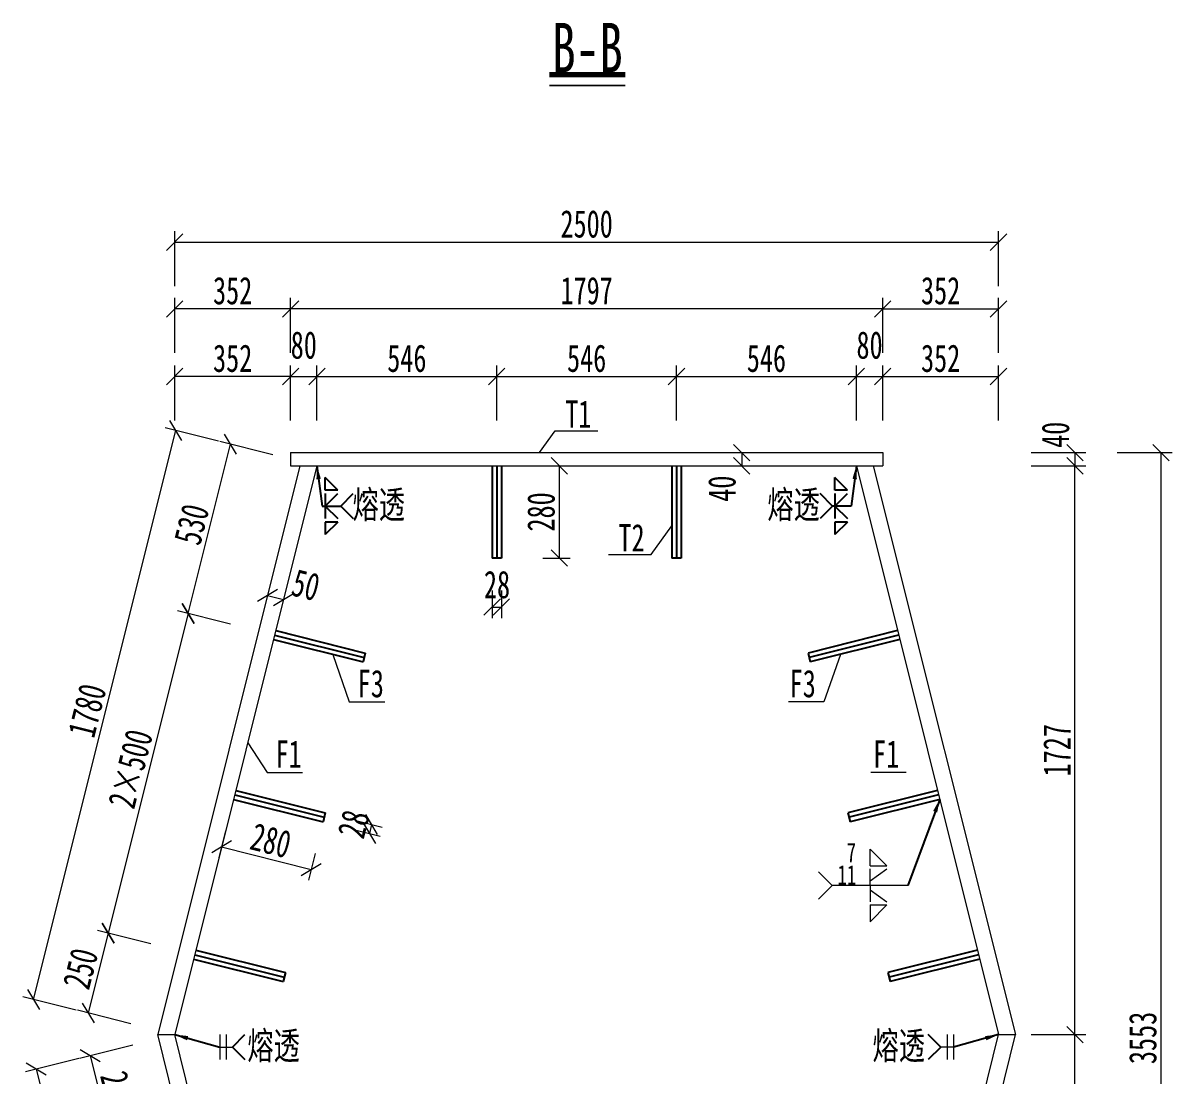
# Model space of a CAD drawing. Header units: millimetres. Extents: x -450182 to -147179, y 306993 to 695793.
# Drawn here: x -184824 to -181337, y 361360 to 364553 of the extents above; entities that cross this region are included whole.
import ezdxf

# ---------------------------------------------------------------- set-up
doc = ezdxf.new("R2010")
doc.units = ezdxf.units.MM
doc.header["$PDMODE"] = 34
doc.linetypes.add('CENTER2', pattern=[28.575, 19.05, -3.175, 3.175, -3.175])
doc.layers.get('Defpoints').update_dxf_attribs({"color": 8})
for name, color, linetype, lineweight in [('加粗线', 6, 'Continuous', 25), ('标注', 4, 'Continuous', 13), ('横隔板', 6, 'CENTER2', 18), ('细实线', 4, 'Continuous', 15), ('细线', 4, 'Continuous', 15), ('钢板粗线', 1, 'Continuous', 25)]:
    doc.layers.add(name, color=color, linetype=linetype, lineweight=lineweight)
doc.layers.add('焊缝', color=7, linetype='Continuous')
doc.styles.add('111', font='仿宋_GB2312.ttf', dxfattribs={"width": 0.7})
doc.styles.get("Standard").update_dxf_attribs({"font": '仿宋_GB2312.ttf'})
doc.dimstyles.new('200', dxfattribs={"dimscale": 0, "dimtxt": 2.5, "dimasz": 1.5, "dimexe": 1, "dimexo": 1, "dimgap": 0.4, "dimtad": 1, "dimdec": 0, "dimdsep": 46, "dimtxsty": '111', "dimblk": 'OBLIQUE', "dimcen": 0, "dimclrd": 256, "dimclre": 256, "dimclrt": 256, "dimadec": 1, "dimazin": 2, "dimtfac": 1, "dimtdec": 0, "dimtmove": 2, "dimatfit": 3, "dimfxl": 4, "dimfxlon": 1, "dimtolj": 1, "dimlwd": -1, "dimlwe": -1, "dimarcsym": 0})
doc.dimstyles.new('MSteel_1.0_1.0', dxfattribs={"dimtxt": 3, "dimasz": 1.2, "dimexe": 1, "dimexo": 1, "dimgap": 1, "dimtad": 3, "dimtoh": 1, "dimdec": 0, "dimzin": 0, "dimdsep": 46, "dimtxsty": 'Standard', "dimblk": 'ARCHTICK', "dimcen": 0.09, "dimclrd": 3, "dimclre": 3, "dimadec": 0, "dimazin": 0, "dimtfac": 1, "dimtdec": 4, "dimtofl": 0, "dimtmove": 0, "dimatfit": 3, "dimfxl": 1, "dimtolj": 1, "dimtzin": 0, "dimarcsym": 0})

# ---------------------------------------------------------------- blocks, each defined once
blk = doc.blocks.new('_Oblique')
at = {"color": 0, "linetype": 'ByBlock', "lineweight": -2}
blk.add_line((-0.5, -0.5), (0.5, 0.5), dxfattribs=at)
blk = doc.blocks.new('*D83')
at = {"layer": 'Defpoints', "color": 0, "transparency": 16777216}
for p in [(-182643.7, 363249.1), (-182643.7, 363209.1), (-182642.9, 363209.1)]:
    blk.add_point(p, dxfattribs=at)
at = {"layer": '细实线', "transparency": 16777216}
for p, q in [((-182642.9, 363249.1), (-182609.6, 363249.1)), ((-182642.9, 363249.1), (-182642.9, 363209.1)), ((-182642.9, 363209.1), (-182609.6, 363209.1))]:
    blk.add_line(p, q, dxfattribs=at)
at = {"layer": '细实线', "transparency": 16777216, "xscale": 50, "yscale": 50, "zscale": 50}
for p, rotation in [((-182642.9, 363249.1), 90), ((-182642.9, 363209.1), 270)]:
    blk.add_blockref('_Oblique', p, dxfattribs=dict(at, rotation=rotation))
at = {"layer": '细实线', "transparency": 16777216, "insert": (-182702.5, 363139.6), "char_height": 83.33, "attachment_point": 5, "rotation": 90, "style": '111'}
blk.add_mtext('\\A1;40', dxfattribs=at)
blk = doc.blocks.new('*D85')
at = {"layer": 'Defpoints', "color": 0, "transparency": 16777216}
for p in [(-184363.4, 363480), (-184011.8, 363209.1), (-184363.4, 361482.6)]:
    blk.add_point(p, dxfattribs=at)
at = {"layer": '细实线', "transparency": 16777216}
for p, q in [((-184363.4, 363346.6), (-184363.4, 363513.3)), ((-184011.8, 363346.6), (-184011.8, 363513.3)), ((-184011.8, 363480), (-184363.4, 363480))]:
    blk.add_line(p, q, dxfattribs=at)
at = {"layer": '细实线', "transparency": 16777216, "xscale": 50.00000000000004, "yscale": 50.00000000000004, "zscale": 50.00000000000004, "rotation": 180}
blk.add_blockref('_Oblique', (-184363.4, 363480), dxfattribs=at)
at = {"layer": '细实线', "transparency": 16777216, "xscale": 50.00000000000004, "yscale": 50.00000000000004, "zscale": 50.00000000000004}
blk.add_blockref('_Oblique', (-184011.8, 363480), dxfattribs=at)
at = {"layer": '细实线', "transparency": 16777216, "insert": (-184187.6, 363535), "char_height": 83.33, "attachment_point": 5, "style": '111'}
blk.add_mtext('\\A1;352', dxfattribs=at)
blk = doc.blocks.new('*D86')
at = {"layer": 'Defpoints', "color": 0, "transparency": 16777216}
for p in [(-183931.8, 363480), (-184011.8, 363209.1), (-183931.8, 363209.1)]:
    blk.add_point(p, dxfattribs=at)
at = {"layer": '细实线', "transparency": 16777216}
for p, q in [((-184011.8, 363346.6), (-184011.8, 363513.3)), ((-183931.8, 363346.6), (-183931.8, 363513.3)), ((-184011.8, 363480), (-183931.8, 363480))]:
    blk.add_line(p, q, dxfattribs=at)
at = {"layer": '细实线', "transparency": 16777216, "xscale": 50.00000000000004, "yscale": 50.00000000000004, "zscale": 50.00000000000004, "rotation": 180}
blk.add_blockref('_Oblique', (-184011.8, 363480), dxfattribs=at)
at = {"layer": '细实线', "transparency": 16777216, "xscale": 50.00000000000004, "yscale": 50.00000000000004, "zscale": 50.00000000000004}
blk.add_blockref('_Oblique', (-183931.8, 363480), dxfattribs=at)
at = {"layer": '细实线', "transparency": 16777216, "insert": (-183971.8, 363575), "char_height": 83.33, "attachment_point": 5, "style": '111'}
blk.add_mtext('\\A1;80', dxfattribs=at)
blk = doc.blocks.new('*D87')
at = {"layer": 'Defpoints', "color": 0, "transparency": 16777216}
for p in [(-183386.2, 363480), (-183931.8, 363209.1), (-183386.2, 363209.1)]:
    blk.add_point(p, dxfattribs=at)
at = {"layer": '细实线', "transparency": 16777216}
for p, q in [((-183931.8, 363346.6), (-183931.8, 363513.3)), ((-183386.2, 363346.6), (-183386.2, 363513.3)), ((-183931.8, 363480), (-183386.2, 363480))]:
    blk.add_line(p, q, dxfattribs=at)
at = {"layer": '细实线', "transparency": 16777216, "xscale": 50.00000000000004, "yscale": 50.00000000000004, "zscale": 50.00000000000004, "rotation": 180}
blk.add_blockref('_Oblique', (-183931.8, 363480), dxfattribs=at)
at = {"layer": '细实线', "transparency": 16777216, "xscale": 50.00000000000004, "yscale": 50.00000000000004, "zscale": 50.00000000000004}
blk.add_blockref('_Oblique', (-183386.2, 363480), dxfattribs=at)
at = {"layer": '细实线', "transparency": 16777216, "insert": (-183659, 363535), "char_height": 83.33, "attachment_point": 5, "style": '111'}
blk.add_mtext('\\A1;546', dxfattribs=at)
blk = doc.blocks.new('*D88')
at = {"layer": 'Defpoints', "color": 0, "transparency": 16777216}
for p in [(-182295, 363480), (-182840.6, 363209.1), (-182295, 363209.1)]:
    blk.add_point(p, dxfattribs=at)
at = {"layer": '细实线', "transparency": 16777216}
for p, q in [((-182840.6, 363346.6), (-182840.6, 363513.3)), ((-182295, 363346.6), (-182295, 363513.3)), ((-182840.6, 363480), (-182295, 363480))]:
    blk.add_line(p, q, dxfattribs=at)
at = {"layer": '细实线', "transparency": 16777216, "xscale": 50.00000000000004, "yscale": 50.00000000000004, "zscale": 50.00000000000004, "rotation": 180}
blk.add_blockref('_Oblique', (-182840.6, 363480), dxfattribs=at)
at = {"layer": '细实线', "transparency": 16777216, "xscale": 50.00000000000004, "yscale": 50.00000000000004, "zscale": 50.00000000000004}
blk.add_blockref('_Oblique', (-182295, 363480), dxfattribs=at)
at = {"layer": '细实线', "transparency": 16777216, "insert": (-182567.8, 363535), "char_height": 83.33, "attachment_point": 5, "style": '111'}
blk.add_mtext('\\A1;546', dxfattribs=at)
blk = doc.blocks.new('*D89')
at = {"layer": 'Defpoints', "color": 0, "transparency": 16777216}
for p in [(-182215, 363480), (-182295, 363209.1), (-182215, 363209.1)]:
    blk.add_point(p, dxfattribs=at)
at = {"layer": '细实线', "transparency": 16777216}
for p, q in [((-182295, 363346.6), (-182295, 363513.3)), ((-182215, 363346.6), (-182215, 363513.3)), ((-182295, 363480), (-182215, 363480))]:
    blk.add_line(p, q, dxfattribs=at)
at = {"layer": '细实线', "transparency": 16777216, "xscale": 50.00000000000004, "yscale": 50.00000000000004, "zscale": 50.00000000000004, "rotation": 180}
blk.add_blockref('_Oblique', (-182295, 363480), dxfattribs=at)
at = {"layer": '细实线', "transparency": 16777216, "xscale": 50.00000000000004, "yscale": 50.00000000000004, "zscale": 50.00000000000004}
blk.add_blockref('_Oblique', (-182215, 363480), dxfattribs=at)
at = {"layer": '细实线', "transparency": 16777216, "insert": (-182255, 363575), "char_height": 83.33, "attachment_point": 5, "style": '111'}
blk.add_mtext('\\A1;80', dxfattribs=at)
blk = doc.blocks.new('*D90')
at = {"layer": 'Defpoints', "color": 0, "transparency": 16777216}
for p in [(-184011.8, 363685.2), (-184011.8, 363249.1), (-182215, 363249.1)]:
    blk.add_point(p, dxfattribs=at)
at = {"layer": '细实线', "transparency": 16777216}
for p, q in [((-184011.8, 363551.9), (-184011.8, 363718.6)), ((-182215, 363551.9), (-182215, 363718.6)), ((-182215, 363685.2), (-184011.8, 363685.2))]:
    blk.add_line(p, q, dxfattribs=at)
at = {"layer": '细实线', "transparency": 16777216, "xscale": 50.00000000000004, "yscale": 50.00000000000004, "zscale": 50.00000000000004, "rotation": 180}
blk.add_blockref('_Oblique', (-184011.8, 363685.2), dxfattribs=at)
at = {"layer": '细实线', "transparency": 16777216, "xscale": 50.00000000000004, "yscale": 50.00000000000004, "zscale": 50.00000000000004}
blk.add_blockref('_Oblique', (-182215, 363685.2), dxfattribs=at)
at = {"layer": '细实线', "transparency": 16777216, "insert": (-183113.4, 363740.2), "char_height": 83.33, "attachment_point": 5, "style": '111'}
blk.add_mtext('\\A1;1797', dxfattribs=at)
blk = doc.blocks.new('*D91')
at = {"layer": 'Defpoints', "color": 0, "transparency": 16777216}
for p in [(-184363.4, 363685.2), (-184011.8, 363414.3), (-184363.4, 361687.8)]:
    blk.add_point(p, dxfattribs=at)
at = {"layer": '细实线', "transparency": 16777216}
for p, q in [((-184363.4, 363551.9), (-184363.4, 363718.6)), ((-184011.8, 363551.9), (-184011.8, 363718.6)), ((-184011.8, 363685.2), (-184363.4, 363685.2))]:
    blk.add_line(p, q, dxfattribs=at)
at = {"layer": '细实线', "transparency": 16777216, "xscale": 50.00000000000004, "yscale": 50.00000000000004, "zscale": 50.00000000000004, "rotation": 180}
blk.add_blockref('_Oblique', (-184363.4, 363685.2), dxfattribs=at)
at = {"layer": '细实线', "transparency": 16777216, "xscale": 50.00000000000004, "yscale": 50.00000000000004, "zscale": 50.00000000000004}
blk.add_blockref('_Oblique', (-184011.8, 363685.2), dxfattribs=at)
at = {"layer": '细实线', "transparency": 16777216, "insert": (-184187.6, 363740.2), "char_height": 83.33, "attachment_point": 5, "style": '111'}
blk.add_mtext('\\A1;352', dxfattribs=at)
blk = doc.blocks.new('*D92')
at = {"layer": 'Defpoints', "color": 0, "transparency": 16777216}
for p in [(-181863.4, 363685.2), (-182215, 363414.3), (-181863.4, 361687.8)]:
    blk.add_point(p, dxfattribs=at)
at = {"layer": '细实线', "transparency": 16777216}
for p, q in [((-182215, 363551.9), (-182215, 363718.6)), ((-181863.4, 363551.9), (-181863.4, 363718.6)), ((-182215, 363685.2), (-181863.4, 363685.2))]:
    blk.add_line(p, q, dxfattribs=at)
at = {"layer": '细实线', "transparency": 16777216, "xscale": 50.00000000000004, "yscale": 50.00000000000004, "zscale": 50.00000000000004, "rotation": 180}
blk.add_blockref('_Oblique', (-182215, 363685.2), dxfattribs=at)
at = {"layer": '细实线', "transparency": 16777216, "xscale": 50.00000000000004, "yscale": 50.00000000000004, "zscale": 50.00000000000004}
blk.add_blockref('_Oblique', (-181863.4, 363685.2), dxfattribs=at)
at = {"layer": '细实线', "transparency": 16777216, "insert": (-182039.2, 363740.2), "char_height": 83.33, "attachment_point": 5, "style": '111'}
blk.add_mtext('\\A1;352', dxfattribs=at)
blk = doc.blocks.new('*D98')
at = {"layer": 'Defpoints', "color": 0, "transparency": 16777216}
for p in [(-181863.4, 361482.6), (-181631.5, 361482.6), (-182295, 359756.1)]:
    blk.add_point(p, dxfattribs=at)
at = {"layer": '细实线', "transparency": 16777216}
for p, q in [((-181764.8, 361482.6), (-181598.1, 361482.6)), ((-181631.5, 359756.1), (-181631.5, 361482.6)), ((-181764.8, 359756.1), (-181598.1, 359756.1))]:
    blk.add_line(p, q, dxfattribs=at)
at = {"layer": '细实线', "transparency": 16777216, "xscale": 50.00000000000004, "yscale": 50.00000000000004, "zscale": 50.00000000000004}
for p, rotation in [((-181631.5, 361482.6), 90), ((-181631.5, 359756.1), 270)]:
    blk.add_blockref('_Oblique', p, dxfattribs=dict(at, rotation=rotation))
at = {"layer": '细实线', "transparency": 16777216, "insert": (-181686.5, 360619.3), "char_height": 83.33, "attachment_point": 5, "rotation": 90, "style": '111'}
blk.add_mtext('\\A1;1727', dxfattribs=at)
blk = doc.blocks.new('*D99')
at = {"layer": 'Defpoints', "color": 0, "transparency": 16777216}
for p in [(-182295, 363209.1), (-181631.5, 363209.1), (-181863.4, 361482.6)]:
    blk.add_point(p, dxfattribs=at)
at = {"layer": '细实线', "transparency": 16777216}
for p, q in [((-181764.8, 363209.1), (-181598.1, 363209.1)), ((-181631.5, 361482.6), (-181631.5, 363209.1)), ((-181764.8, 361482.6), (-181598.1, 361482.6))]:
    blk.add_line(p, q, dxfattribs=at)
at = {"layer": '细实线', "transparency": 16777216, "xscale": 50.00000000000004, "yscale": 50.00000000000004, "zscale": 50.00000000000004}
for p, rotation in [((-181631.5, 363209.1), 90), ((-181631.5, 361482.6), 270)]:
    blk.add_blockref('_Oblique', p, dxfattribs=dict(at, rotation=rotation))
at = {"layer": '细实线', "transparency": 16777216, "insert": (-181686.5, 362345.8), "char_height": 83.33, "attachment_point": 5, "rotation": 90, "style": '111'}
blk.add_mtext('\\A1;1727', dxfattribs=at)
blk = doc.blocks.new('*D100')
at = {"layer": 'Defpoints', "color": 0, "transparency": 16777216}
for p in [(-182215, 363249.1), (-182215, 363209.1), (-181631.5, 363209.1)]:
    blk.add_point(p, dxfattribs=at)
at = {"layer": '细实线', "transparency": 16777216}
for p, q in [((-181764.8, 363249.1), (-181598.1, 363249.1)), ((-181631.5, 363249.1), (-181631.5, 363209.1)), ((-181764.8, 363209.1), (-181598.1, 363209.1))]:
    blk.add_line(p, q, dxfattribs=at)
at = {"layer": '细实线', "transparency": 16777216, "xscale": 50.00000000000004, "yscale": 50.00000000000004, "zscale": 50.00000000000004}
for p, rotation in [((-181631.5, 363249.1), 90), ((-181631.5, 363209.1), 270)]:
    blk.add_blockref('_Oblique', p, dxfattribs=dict(at, rotation=rotation))
at = {"layer": '细实线', "transparency": 16777216, "insert": (-181690.3, 363303), "char_height": 83.33, "attachment_point": 5, "rotation": 90, "style": '111'}
blk.add_mtext('\\A1;40', dxfattribs=at)
blk = doc.blocks.new('*D102')
at = {"layer": 'Defpoints', "color": 0, "transparency": 16777216}
for p in [(-182430.9, 363249.1), (-181370.4, 363249.1), (-182340.3, 359696.1)]:
    blk.add_point(p, dxfattribs=at)
at = {"layer": '细实线', "transparency": 16777216}
for p, q in [((-181503.7, 363249.1), (-181337.1, 363249.1)), ((-181370.4, 359696.1), (-181370.4, 363249.1)), ((-181503.7, 359696.1), (-181337.1, 359696.1))]:
    blk.add_line(p, q, dxfattribs=at)
at = {"layer": '细实线', "transparency": 16777216, "xscale": 50.00000000000004, "yscale": 50.00000000000004, "zscale": 50.00000000000004}
for p, rotation in [((-181370.4, 363249.1), 90), ((-181370.4, 359696.1), 270)]:
    blk.add_blockref('_Oblique', p, dxfattribs=dict(at, rotation=rotation))
at = {"layer": '细实线', "transparency": 16777216, "insert": (-181425.4, 361472.6), "char_height": 83.33, "attachment_point": 5, "rotation": 90, "style": '111'}
blk.add_mtext('\\A1;3553', dxfattribs=at)
blk = doc.blocks.new('*D205')
at = {"layer": 'Defpoints', "color": 0, "transparency": 16777216}
for p in [(-181863.4, 363480), (-182215, 363209.1), (-181863.4, 361482.6)]:
    blk.add_point(p, dxfattribs=at)
at = {"layer": '细实线', "transparency": 16777216}
for p, q in [((-182215, 363346.6), (-182215, 363513.3)), ((-181863.4, 363346.6), (-181863.4, 363513.3)), ((-182215, 363480), (-181863.4, 363480))]:
    blk.add_line(p, q, dxfattribs=at)
at = {"layer": '细实线', "transparency": 16777216, "xscale": 50.00000000000004, "yscale": 50.00000000000004, "zscale": 50.00000000000004, "rotation": 180}
blk.add_blockref('_Oblique', (-182215, 363480), dxfattribs=at)
at = {"layer": '细实线', "transparency": 16777216, "xscale": 50.00000000000004, "yscale": 50.00000000000004, "zscale": 50.00000000000004}
blk.add_blockref('_Oblique', (-181863.4, 363480), dxfattribs=at)
at = {"layer": '细实线', "transparency": 16777216, "insert": (-182039.2, 363535), "char_height": 83.33, "attachment_point": 5, "style": '111'}
blk.add_mtext('\\A1;352', dxfattribs=at)
blk = doc.blocks.new('*D231')
at = {"layer": 'Defpoints', "color": 0, "transparency": 16777216}
for p in [(-183372.2, 363209.1), (-183372.2, 362929.1), (-183196.5, 362929.1)]:
    blk.add_point(p, dxfattribs=at)
at = {"layer": '细实线', "transparency": 16777216}
for p, q in [((-183246.5, 363209.1), (-183163.1, 363209.1)), ((-183196.5, 363209.1), (-183196.5, 362929.1)), ((-183246.5, 362929.1), (-183163.1, 362929.1))]:
    blk.add_line(p, q, dxfattribs=at)
at = {"layer": '细实线', "transparency": 16777216, "xscale": 50, "yscale": 50, "zscale": 50}
for p, rotation in [((-183196.5, 363209.1), 90), ((-183196.5, 362929.1), 270)]:
    blk.add_blockref('_Oblique', p, dxfattribs=dict(at, rotation=rotation))
at = {"layer": '细实线', "transparency": 16777216, "insert": (-183251.5, 363069.1), "char_height": 83.33, "attachment_point": 5, "rotation": 90, "style": '111'}
blk.add_mtext('\\A1;280', dxfattribs=at)
blk = doc.blocks.new('*D232')
at = {"layer": 'Defpoints', "color": 0, "transparency": 16777216}
for p in [(-183400.2, 362929.1), (-183372.2, 362929.1), (-183372.2, 362780.3)]:
    blk.add_point(p, dxfattribs=at)
at = {"layer": '细实线', "transparency": 16777216}
for p, q in [((-183400.2, 362830.3), (-183400.2, 362746.9)), ((-183372.2, 362830.3), (-183372.2, 362746.9)), ((-183400.2, 362780.3), (-183372.2, 362780.3))]:
    blk.add_line(p, q, dxfattribs=at)
at = {"layer": '细实线', "transparency": 16777216, "xscale": 50, "yscale": 50, "zscale": 50, "rotation": 180}
blk.add_blockref('_Oblique', (-183400.2, 362780.3), dxfattribs=at)
at = {"layer": '细实线', "transparency": 16777216, "xscale": 50, "yscale": 50, "zscale": 50}
blk.add_blockref('_Oblique', (-183372.2, 362780.3), dxfattribs=at)
at = {"layer": '细实线', "transparency": 16777216, "insert": (-183385.4, 362848.2), "char_height": 83.33, "attachment_point": 5, "style": '111'}
blk.add_mtext('\\A1;28', dxfattribs=at)
blk = doc.blocks.new('28-280加劲 无过焊孔')
at = {"layer": 'Defpoints'}
blk.add_line((0, 0), (0, -280), dxfattribs=at)
at = {"layer": '钢板粗线'}
for p, q in [((-14, 0), (-14, -280)), ((14, 0), (14, -280)), ((14, -280), (-14, -280))]:
    blk.add_line(p, q, dxfattribs=at)
blk = doc.blocks.new('*D250')
at = {"layer": 'Defpoints', "color": 0, "transparency": 16777216}
for p in [(-184076.9, 362834.6), (-184028.4, 362822.5), (-184033.1, 362803.7)]:
    blk.add_point(p, dxfattribs=at)
at = {"layer": '细实线', "transparency": 16777216}
for p, q in [((-184081.6, 362815.8), (-184089.7, 362783.5)), ((-184081.6, 362815.8), (-184033.1, 362803.7)), ((-184033.1, 362803.7), (-184041.2, 362771.3))]:
    blk.add_line(p, q, dxfattribs=at)
at = {"layer": '细实线', "transparency": 16777216, "xscale": 50, "yscale": 50, "zscale": 50}
for p, rotation in [((-184081.6, 362815.8), 165.9637565320897), ((-184033.1, 362803.7), 345.9637565320897)]:
    blk.add_blockref('_Oblique', p, dxfattribs=dict(at, rotation=rotation))
at = {"layer": '细实线', "transparency": 16777216, "insert": (-183965.5, 362847.3), "char_height": 83.33, "attachment_point": 5, "rotation": 345.9638, "style": '111'}
blk.add_mtext('\\A1;50', dxfattribs=at)
blk = doc.blocks.new('*D252')
at = {"layer": 'Defpoints', "color": 0, "transparency": 16777216}
for p in [(-184184.9, 362196.6), (-183913.2, 362128.7), (-183949.4, 361984.3)]:
    blk.add_point(p, dxfattribs=at)
at = {"layer": '细实线', "transparency": 16777216}
for p, q in [((-184208.9, 362100.7), (-184229.1, 362019.8)), ((-184221, 362052.2), (-183949.4, 361984.3)), ((-183937.2, 362032.8), (-183957.4, 361951.9))]:
    blk.add_line(p, q, dxfattribs=at)
at = {"layer": '细实线', "transparency": 16777216, "xscale": 50, "yscale": 50, "zscale": 50}
for p, rotation in [((-184221, 362052.2), 165.9637565322801), ((-183949.4, 361984.3), 345.9637565322801)]:
    blk.add_blockref('_Oblique', p, dxfattribs=dict(at, rotation=rotation))
at = {"layer": '细实线', "transparency": 16777216, "insert": (-184071.8, 362071.6), "char_height": 83.33, "attachment_point": 5, "rotation": 345.9638, "style": '111'}
blk.add_mtext('\\A1;280', dxfattribs=at)
blk = doc.blocks.new('*D253')
at = {"layer": 'Defpoints', "color": 0, "transparency": 16777216}
for p in [(-183906.5, 362155.8), (-183913.2, 362128.7), (-183772.6, 362093.5)]:
    blk.add_point(p, dxfattribs=at)
at = {"layer": '细实线', "transparency": 16777216}
for p, q in [((-183814.3, 362132.8), (-183733.5, 362112.6)), ((-183765.8, 362120.7), (-183772.6, 362093.5)), ((-183821.1, 362105.7), (-183740.3, 362085.4))]:
    blk.add_line(p, q, dxfattribs=at)
at = {"layer": '细实线', "transparency": 16777216, "xscale": 50, "yscale": 50, "zscale": 50}
for p, rotation in [((-183765.8, 362120.7), 75.96375653210245), ((-183772.6, 362093.5), 255.9637565321024)]:
    blk.add_blockref('_Oblique', p, dxfattribs=dict(at, rotation=rotation))
at = {"layer": '细实线', "transparency": 16777216, "insert": (-183820.4, 362121.6), "char_height": 83.33, "attachment_point": 5, "rotation": 75.9638, "style": '111'}
blk.add_mtext('\\A1;28', dxfattribs=at)
blk = doc.blocks.new('*D310')
at = {"layer": 'Defpoints', "color": 0, "transparency": 16777216}
for p in [(-184060.2, 362695.2), (-184565.6, 361790.8), (-184302.8, 361725.1)]:
    blk.add_point(p, dxfattribs=at)
at = {"layer": '标注', "transparency": 16777216}
for p, q in [((-184323.1, 362761), (-184565.6, 361790.8)), ((-184193.7, 362728.6), (-184355.4, 362769)), ((-184436.2, 361758.5), (-184597.9, 361798.9))]:
    blk.add_line(p, q, dxfattribs=at)
at = {"layer": '标注', "transparency": 16777216, "xscale": 50, "yscale": 50, "zscale": 50}
for p, rotation in [((-184323.1, 362761), 75.96375653227496), ((-184565.6, 361790.8), 255.9637565322749)]:
    blk.add_blockref('_Oblique', p, dxfattribs=dict(at, rotation=rotation))
at = {"layer": '标注', "transparency": 16777216, "insert": (-184497.7, 362289.2), "char_height": 83.33, "attachment_point": 5, "rotation": 75.9638, "style": '111'}
blk.add_mtext('\\A1;2×500', dxfattribs=at)
blk = doc.blocks.new('*D309')
at = {"layer": 'Defpoints', "color": 0, "transparency": 16777216}
for p in [(-184302.8, 361725.1), (-184626.2, 361548.3), (-184363.4, 361482.6)]:
    blk.add_point(p, dxfattribs=at)
at = {"layer": '标注', "transparency": 16777216}
for p, q in [((-184436.2, 361758.5), (-184597.9, 361798.9)), ((-184565.6, 361790.8), (-184626.2, 361548.3)), ((-184496.9, 361515.9), (-184658.6, 361556.4))]:
    blk.add_line(p, q, dxfattribs=at)
at = {"layer": '标注', "transparency": 16777216, "xscale": 50, "yscale": 50, "zscale": 50}
for p, rotation in [((-184565.6, 361790.8), 75.96375653127112), ((-184626.2, 361548.3), 255.9637565312711)]:
    blk.add_blockref('_Oblique', p, dxfattribs=dict(at, rotation=rotation))
at = {"layer": '标注', "transparency": 16777216, "insert": (-184649.3, 361682.9), "char_height": 83.33, "attachment_point": 5, "rotation": 75.9638, "style": '111'}
blk.add_mtext('\\A1;250', dxfattribs=at)
blk = doc.blocks.new('*D311')
at = {"layer": 'Defpoints', "color": 0, "transparency": 16777216}
for p in [(-184363.4, 361482.6), (-184302.8, 361240), (-184559.2, 361175.9)]:
    blk.add_point(p, dxfattribs=at)
at = {"layer": '标注', "transparency": 16777216}
for p, q in [((-184490.5, 361450.8), (-184652.2, 361410.4)), ((-184619.8, 361418.5), (-184559.2, 361175.9)), ((-184429.9, 361208.3), (-184591.5, 361167.8))]:
    blk.add_line(p, q, dxfattribs=at)
at = {"layer": '标注', "transparency": 16777216, "xscale": 50, "yscale": 50, "zscale": 50}
for p, rotation in [((-184619.8, 361418.5), 104.0362434683212), ((-184559.2, 361175.9), 284.0362434683212)]:
    blk.add_blockref('_Oblique', p, dxfattribs=dict(at, rotation=rotation))
at = {"layer": '标注', "transparency": 16777216, "insert": (-184536.2, 361310.5), "char_height": 83.33, "attachment_point": 5, "rotation": 284.0362, "style": '111'}
blk.add_mtext('\\A1;250', dxfattribs=at)
blk = doc.blocks.new('*D334')
at = {"layer": 'Defpoints', "color": 0, "transparency": 16777216}
for p in [(-184359.9, 363316.1), (-183931.8, 363209.1), (-184363.4, 361482.6)]:
    blk.add_point(p, dxfattribs=at)
at = {"layer": '标注', "transparency": 16777216}
for p, q in [((-184791.6, 361589.6), (-184359.9, 363316.1)), ((-184230.6, 363283.8), (-184392.3, 363324.2)), ((-184662.2, 361557.3), (-184823.9, 361597.7))]:
    blk.add_line(p, q, dxfattribs=at)
at = {"layer": '标注', "transparency": 16777216, "xscale": 49.99999999999987, "yscale": 49.99999999999987, "zscale": 49.99999999999987}
for p, rotation in [((-184359.9, 363316.1), 75.96375653207444), ((-184791.6, 361589.6), 255.9637565320744)]:
    blk.add_blockref('_Oblique', p, dxfattribs=dict(at, rotation=rotation))
at = {"layer": '标注', "transparency": 16777216, "insert": (-184629.1, 362466.2), "char_height": 83.33, "attachment_point": 5, "rotation": 75.9638, "style": '111'}
blk.add_mtext('\\A1;1780', dxfattribs=at)
blk = doc.blocks.new('*D335')
at = {"layer": 'Defpoints', "color": 0, "transparency": 16777216}
for p in [(-184363.4, 361482.6), (-183931.8, 359756.1), (-184351.9, 359651)]:
    blk.add_point(p, dxfattribs=at)
at = {"layer": '标注', "transparency": 16777216}
for p, q in [((-184654.2, 361409.9), (-184815.9, 361369.4)), ((-184783.5, 361377.5), (-184351.9, 359651)), ((-184222.6, 359683.4), (-184384.3, 359642.9))]:
    blk.add_line(p, q, dxfattribs=at)
at = {"layer": '标注', "transparency": 16777216, "xscale": 49.99999999999987, "yscale": 49.99999999999987, "zscale": 49.99999999999987}
for p, rotation in [((-184783.5, 361377.5), 104.0362434679265), ((-184351.9, 359651), 284.0362434679265)]:
    blk.add_blockref('_Oblique', p, dxfattribs=dict(at, rotation=rotation))
at = {"layer": '标注', "transparency": 16777216, "insert": (-184514.4, 360527.6), "char_height": 83.33, "attachment_point": 5, "rotation": 284.0362, "style": '111'}
blk.add_mtext('\\A1;1780', dxfattribs=at)
blk = doc.blocks.new('*D336')
at = {"layer": 'Defpoints', "color": 0, "transparency": 16777216}
for p in [(-184194.6, 363274.8), (-183931.8, 363209.1), (-184060.2, 362695.2)]:
    blk.add_point(p, dxfattribs=at)
at = {"layer": '标注', "transparency": 16777216}
for p, q in [((-184323.1, 362761), (-184194.6, 363274.8)), ((-184065.2, 363242.4), (-184226.9, 363282.9)), ((-184193.7, 362728.6), (-184355.4, 362769))]:
    blk.add_line(p, q, dxfattribs=at)
at = {"layer": '标注', "transparency": 16777216, "xscale": 49.99999999999987, "yscale": 49.99999999999987, "zscale": 49.99999999999987}
for p, rotation in [((-184194.6, 363274.8), 75.96375653220333), ((-184323.1, 362761), 255.9637565322033)]:
    blk.add_blockref('_Oblique', p, dxfattribs=dict(at, rotation=rotation))
at = {"layer": '标注', "transparency": 16777216, "insert": (-184312.2, 363031.2), "char_height": 83.33, "attachment_point": 5, "rotation": 75.9638, "style": '111'}
blk.add_mtext('\\A1;530', dxfattribs=at)
blk = doc.blocks.new('*D344')
at = {"layer": 'Defpoints', "color": 0, "transparency": 16777216}
for p in [(-181863.4, 363887.8), (-184363.4, 361482.6), (-181863.4, 361482.6)]:
    blk.add_point(p, dxfattribs=at)
at = {"layer": '标注', "transparency": 16777216}
for p, q in [((-184363.4, 363754.4), (-184363.4, 363921.1)), ((-184363.4, 363887.8), (-181863.4, 363887.8)), ((-181863.4, 363754.4), (-181863.4, 363921.1))]:
    blk.add_line(p, q, dxfattribs=at)
at = {"layer": '标注', "transparency": 16777216, "xscale": 49.99999999999987, "yscale": 49.99999999999987, "zscale": 49.99999999999987, "rotation": 180}
blk.add_blockref('_Oblique', (-184363.4, 363887.8), dxfattribs=at)
at = {"layer": '标注', "transparency": 16777216, "xscale": 49.99999999999987, "yscale": 49.99999999999987, "zscale": 49.99999999999987}
blk.add_blockref('_Oblique', (-181863.4, 363887.8), dxfattribs=at)
at = {"layer": '标注', "transparency": 16777216, "insert": (-183113.4, 363942.8), "char_height": 83.33, "attachment_point": 5, "style": '111'}
blk.add_mtext('\\A1;2500', dxfattribs=at)
blk = doc.blocks.new('_ArchTick')
at = {"color": 0, "linetype": 'ByBlock', "const_width": 0.15}
blk.add_lwpolyline([(-0.5, -0.5), (0.5, 0.5)], dxfattribs=at)
blk = doc.blocks.new('*D610')
at = {"layer": 'Defpoints', "color": 0, "transparency": 16777216}
for p in [(-182840.6, 363480), (-183386.2, 363209.1), (-182840.6, 363209.1)]:
    blk.add_point(p, dxfattribs=at)
at = {"layer": '细实线', "transparency": 16777216}
for p, q in [((-183386.2, 363346.6), (-183386.2, 363513.3)), ((-182840.6, 363346.6), (-182840.6, 363513.3)), ((-183386.2, 363480), (-182840.6, 363480))]:
    blk.add_line(p, q, dxfattribs=at)
at = {"layer": '细实线', "transparency": 16777216, "xscale": 50.00000000000004, "yscale": 50.00000000000004, "zscale": 50.00000000000004, "rotation": 180}
blk.add_blockref('_Oblique', (-183386.2, 363480), dxfattribs=at)
at = {"layer": '细实线', "transparency": 16777216, "xscale": 50.00000000000004, "yscale": 50.00000000000004, "zscale": 50.00000000000004}
blk.add_blockref('_Oblique', (-182840.6, 363480), dxfattribs=at)
at = {"layer": '细实线', "transparency": 16777216, "insert": (-183113.4, 363535), "char_height": 83.33, "attachment_point": 5, "style": '111'}
blk.add_mtext('\\A1;546', dxfattribs=at)

msp = doc.modelspace()

# ---------------------------------------------------------------- linework, layer by layer
at = {"layer": '加粗线', "ltscale": 100, "const_width": 16.7}
msp.add_lwpolyline([(-183226.4, 364396.4), (-182996.5, 364396.4)], dxfattribs=at)
at = {"layer": '标注'}
for p, q in [((-184226.4, 361482.6), (-184226.4, 361407)), ((-184207.8, 361482.6), (-184207.8, 361407)), ((-182019, 361482.6), (-182019, 361407)), ((-182000.4, 361482.6), (-182000.4, 361407)), ((-184226.4, 361444.8), (-184188, 361444.8)), ((-182000.4, 361444.8), (-182038.8, 361444.8))]:
    msp.add_line(p, q, dxfattribs=at)
at = {"layer": '横隔板', "color": 2, "ltscale": 550}
for p, q in [((-184011.8, 363249.1), (-182215, 363249.1)), ((-184011.8, 363249.1), (-184011.8, 363209.1)), ((-182215, 363249.1), (-182215, 363209.1)), ((-183983.3, 363209.1), (-184414.9, 361482.6)), ((-183931.8, 363209.1), (-184363.4, 361482.6)), ((-184011.8, 363209.1), (-182215, 363209.1)), ((-182295, 363209.1), (-181863.4, 361482.6)), ((-182243.5, 363209.1), (-181811.9, 361482.6)), ((-183983.3, 359756.1), (-184414.9, 361482.6)), ((-184414.9, 361482.6), (-184363.4, 361482.6)), ((-183931.8, 359756.1), (-184363.4, 361482.6)), ((-182295, 359756.1), (-181863.4, 361482.6)), ((-182243.5, 359756.1), (-181811.9, 361482.6)), ((-181863.4, 361482.6), (-181811.9, 361482.6))]:
    msp.add_line(p, q, dxfattribs=at)
at = {"layer": '焊缝', "color": 4}
for p, q in [((-183931.8, 363209.1), (-183916.3, 363086.9)), ((-182295, 363209.1), (-182310.5, 363086.9)), ((-183868.6, 363135.5), (-183906.4, 363173.3)), ((-183906.4, 363135.5), (-183906.4, 363173.3)), ((-182322.3, 363135.5), (-182360.1, 363173.3)), ((-182360.1, 363135.5), (-182360.1, 363173.3)), ((-183868.6, 363135.5), (-183906.4, 363135.5)), ((-183906.4, 363086.9), (-183868.6, 363124.7)), ((-183906.4, 363124.7), (-183906.4, 363049.1)), ((-183859.6, 363086.9), (-183821.8, 363124.7)), ((-182367.2, 363086.9), (-182405, 363124.7)), ((-182322.3, 363135.5), (-182360.1, 363135.5)), ((-182360.1, 363086.9), (-182322.3, 363124.7)), ((-182360.1, 363124.7), (-182360.1, 363049.1)), ((-183916.3, 363086.9), (-183859.6, 363086.9)), ((-183906.4, 363086.9), (-183868.6, 363049.1)), ((-183859.6, 363086.9), (-183821.8, 363049.1)), ((-182367.2, 363086.9), (-182405, 363049.1)), ((-182310.5, 363086.9), (-182367.2, 363086.9)), ((-182360.1, 363086.9), (-182322.3, 363049.1)), ((-183868.6, 363038.3), (-183906.4, 363038.3)), ((-183906.4, 363038.3), (-183906.4, 363000.5)), ((-183868.6, 363038.3), (-183906.4, 363000.5)), ((-182322.3, 363038.3), (-182360.1, 363038.3)), ((-182360.1, 363038.3), (-182360.1, 363000.5)), ((-182322.3, 363038.3), (-182360.1, 363000.5)), ((-184363.4, 361482.6), (-184226.4, 361444.8)), ((-184188, 361444.8), (-184150.2, 361482.6)), ((-182038.8, 361444.8), (-182076.6, 361482.6)), ((-181863.4, 361482.6), (-182000.4, 361444.8)), ((-184188, 361444.8), (-184150.2, 361407)), ((-182038.8, 361444.8), (-182076.6, 361407))]:
    msp.add_line(p, q, dxfattribs=at)
for points in [[(-183933.4, 363168), (-183920, 363169.7), (-183931.8, 363209.1)], [(-182293.4, 363168), (-182306.8, 363169.7), (-182295, 363209.1)], [(-184326.2, 361465.3), (-184322.6, 361478.3), (-184363.4, 361482.6)], [(-181900.6, 361465.3), (-181904.2, 361478.3), (-181863.4, 361482.6)]]:
    msp.add_solid(points, dxfattribs=at)
at = {"layer": '细实线'}
for p, q in [((-183256.7, 363249.1), (-183209, 363315.3)), ((-183209, 363315.3), (-183079.2, 363315.3)), ((-182917.5, 362939.8), (-182854.6, 363027.2)), ((-183047.4, 362939.8), (-182917.5, 362939.8)), ((-183883.4, 362636.6), (-183833.6, 362492.4)), ((-182343.4, 362636.6), (-182393.2, 362492.4)), ((-183833.6, 362492.4), (-183726.3, 362492.4)), ((-182393.2, 362492.4), (-182500.5, 362492.4)), ((-184142, 362368), (-184083, 362278.6)), ((-184083, 362278.6), (-183975.7, 362278.6)), ((-182143.8, 362278.6), (-182251, 362278.6)), ((-182253.3, 361994.5), (-182253.3, 362045.8)), ((-182202, 361994.5), (-182253.3, 362045.8)), ((-182368.4, 361935.5), (-182410, 361977.2)), ((-182253.3, 361994.5), (-182202, 361994.5)), ((-182253.3, 361935.5), (-182253.3, 361985.8)), ((-182253.3, 361949.5), (-182202, 361985.8)), ((-182368.4, 361935.5), (-182410, 361893.9)), ((-182138.9, 361935.5), (-182368.4, 361935.5)), ((-182253.3, 361935.5), (-182253.3, 361885.3)), ((-182253.3, 361921.6), (-182202, 361885.3)), ((-182253.3, 361876.6), (-182253.3, 361825.3)), ((-182253.3, 361876.6), (-182202, 361876.6)), ((-182202, 361876.6), (-182253.3, 361825.3))]:
    msp.add_line(p, q, dxfattribs=at)
at = {"layer": '细线', "ltscale": 100, "const_width": 5}
msp.add_lwpolyline([(-183226.4, 364363), (-182996.5, 364363)], dxfattribs=at)

# ---------------------------------------------------------------- block references
at = {"layer": '细实线'}
for p in [(-183386.2, 363209.1), (-182840.6, 363209.1)]:
    msp.add_blockref('28-280加劲 无过焊孔', p, dxfattribs=at)
at = {"layer": '细实线', "rotation": 75.96375653227534}
for p in [(-184060.2, 362695.2), (-184181.5, 362210.2), (-184302.8, 361725.1)]:
    msp.add_blockref('28-280加劲 无过焊孔', p, dxfattribs=at)
at = {"layer": '细实线', "xscale": -1, "rotation": 284.0362434677247}
for p in [(-182166.6, 362695.2), (-182045.3, 362210.2), (-181924, 361725.1)]:
    msp.add_blockref('28-280加劲 无过焊孔', p, dxfattribs=at)

# ---------------------------------------------------------------- texts
at = {"width": 0.7}
msp.add_text('B-B', height=150, dxfattribs=at).set_placement((-183218, 364403.1))
at = {"layer": '细实线', "width": 0.7}
for s, height, p in [('T1', 83.33, (-183178.4, 363324.6)), ('熔透', 83.33, (-183823.8, 363049.8)), ('熔透', 83.33, (-182565, 363049.8)), ('T2', 83.33, (-183016.8, 362949)), ('F3', 83.33, (-183808, 362506.5)), ('F3', 83.33, (-182497.3, 362506.5)), ('F1', 83.33, (-184057.4, 362292.7)), ('F1', 83.33, (-182244.1, 362292.7)), ('7', 60, (-182324.3, 362005.1)), ('11', 60, (-182352, 361937.5)), ('熔透', 83.33, (-184143, 361407.7)), ('熔透', 83.33, (-182245.9, 361407.7))]:
    msp.add_text(s, height=height, dxfattribs=at).set_placement(p)

# ---------------------------------------------------------------- dimensions: what is measured, and where the dimension line sits
at = {"layer": '标注'}
dim = msp.add_linear_dim(base=(-181863.4, 363887.8), p1=(-184363.4, 361482.6), p2=(-181863.4, 361482.6), dimstyle='200', override={"dimscale": 33.333333, "dimarcsym": 1}, dxfattribs=at)
dim.commit()
dim.dimension.update_dxf_attribs({"geometry": '*D344', "text_midpoint": (-183113.4, 363942.8)})
for p1, p2, distance, picture, middle in [((-184363.4, 361482.6), (-183931.8, 363209.1), 441.3, '*D334', (-184629.1, 362466.2)), ((-184060.2, 362695.2), (-183931.8, 363209.1), 270.9, '*D336', (-184312.2, 363031.2)), ((-184302.8, 361725.1), (-184363.4, 361482.6), -270.9, '*D309', (-184649.3, 361682.9)), ((-184363.4, 361482.6), (-183931.8, 359756.1), -433.1, '*D335', (-184514.4, 360527.6)), ((-184363.4, 361482.6), (-184302.8, 361240), -264.3, '*D311', (-184536.2, 361310.5))]:
    dim = msp.add_aligned_dim(p1=p1, p2=p2, distance=distance, dimstyle='200', override={"dimscale": 33.333333, "dimarcsym": 1}, dxfattribs=at)
    dim.commit()
    dim.dimension.update_dxf_attribs({"geometry": picture, "text_midpoint": middle})
dim = msp.add_aligned_dim(p1=(-184060.2, 362695.2), p2=(-184302.8, 361725.1), distance=-270.9, text='2×500', dimstyle='200', override={"dimscale": 33.333333, "dimarcsym": 1}, dxfattribs=at)
dim.commit()
dim.dimension.update_dxf_attribs({"geometry": '*D310', "text_midpoint": (-184497.7, 362289.2)})
at = {"layer": '细实线'}
for base, p1, p2, picture, middle in [((-184363.4, 363685.2), (-184011.8, 363414.3), (-184363.4, 361687.8), '*D91', (-184187.6, 363740.2)), ((-184011.8, 363685.2), (-182215, 363249.1), (-184011.8, 363249.1), '*D90', (-183113.4, 363740.2)), ((-181863.4, 363685.2), (-182215, 363414.3), (-181863.4, 361687.8), '*D92', (-182039.2, 363740.2)), ((-183931.8, 363480), (-184011.8, 363209.1), (-183931.8, 363209.1), '*D86', (-183971.8, 363575)), ((-182215, 363480), (-182295, 363209.1), (-182215, 363209.1), '*D89', (-182255, 363575)), ((-184363.4, 363480), (-184011.8, 363209.1), (-184363.4, 361482.6), '*D85', (-184187.6, 363535)), ((-183386.2, 363480), (-183931.8, 363209.1), (-183386.2, 363209.1), '*D87', (-183659, 363535)), ((-182840.6, 363480), (-183386.2, 363209.1), (-182840.6, 363209.1), '*D610', (-183113.4, 363535)), ((-182295, 363480), (-182840.6, 363209.1), (-182295, 363209.1), '*D88', (-182567.8, 363535))]:
    dim = msp.add_linear_dim(base=base, p1=p1, p2=p2, dimstyle='200', override={"dimscale": 33.333333, "dimarcsym": 1}, dxfattribs=at)
    dim.commit()
    dim.dimension.update_dxf_attribs({"geometry": picture, "text_midpoint": middle})
for base, p1, p2, angle, override, picture, middle in [((-181863.4, 363480), (-182215, 363209.1), (-181863.4, 361482.6), 180, {"dimscale": 33.333333, "dimarcsym": 1}, '*D205', (-182039.2, 363535)), ((-181370.4, 363249.1), (-182340.3, 359696.1), (-182430.9, 363249.1), 90, {"dimscale": 33.333333, "dimarcsym": 1}, '*D102', (-181425.4, 361472.6)), ((-183196.5, 362929.1), (-183372.2, 363209.1), (-183372.2, 362929.1), 90, {"dimscale": 33.333333, "dimfxl": 1.5, "dimarcsym": 1}, '*D231', (-183251.5, 363069.1)), ((-181631.4627477, 363209.0686059), (-181863.3947052, 361482.5686059), (-182295.0197052, 363209.0686059), 90, {"dimscale": 33.333333, "dimarcsym": 1}, '*D99', (-181686.4627477, 362345.8186059)), ((-181631.4627477, 361482.5686059), (-182295.0197051, 359756.0686059), (-181863.3947052, 361482.5686059), 90, {"dimscale": 33.333333, "dimarcsym": 1}, '*D98', (-181686.4627477, 360619.3186059))]:
    dim = msp.add_linear_dim(base=base, p1=p1, p2=p2, angle=angle, dimstyle='200', override=override, dxfattribs=at)
    dim.commit()
    dim.dimension.update_dxf_attribs({"geometry": picture, "text_midpoint": middle})
for base, p1, p2, angle, override, picture, middle, dimtype in [((-181631.5, 363209.1), (-182215, 363249.1), (-182215, 363209.1), 90, {"dimscale": 33.333333, "dimarcsym": 1}, '*D100', (-181690.3, 363303), 160), ((-182642.9, 363209.1), (-182643.7, 363249.1), (-182643.7, 363209.1), 270, {"dimscale": 33.333333, "dimfxl": 1.5, "dimarcsym": 1}, '*D83', (-182702.5, 363139.6), 161), ((-184033.1, 362803.7), (-184076.9, 362834.6), (-184028.4, 362822.5), 345.9638, {"dimscale": 33.333333, "dimfxl": 1.5, "dimarcsym": 1}, '*D250', (-183965.5, 362847.3), 161), ((-183772.6, 362093.5), (-183906.5, 362155.8), (-183913.2, 362128.7), 255.9638, {"dimscale": 33.333333, "dimfxl": 1.5, "dimarcsym": 1}, '*D253', (-183820.4, 362121.6), 161)]:
    dim = msp.add_linear_dim(base=base, p1=p1, p2=p2, angle=angle, dimstyle='200', override=override, dxfattribs=at)
    dim.commit()
    dim.dimension.update_dxf_attribs({"geometry": picture, "text_midpoint": middle, "dimtype": dimtype})
dim = msp.add_linear_dim(base=(-183372.2, 362780.3), p1=(-183400.2, 362929.1), p2=(-183372.2, 362929.1), dimstyle='200', override={"dimscale": 33.333333, "dimfxl": 1.5, "dimarcsym": 1}, dxfattribs=at)
dim.commit()
dim.dimension.update_dxf_attribs({"geometry": '*D232', "text_midpoint": (-183385.4, 362848.2), "dimtype": 160})
dim = msp.add_aligned_dim(p1=(-184184.9, 362196.6), p2=(-183913.2, 362128.7), distance=-148.9, dimstyle='200', override={"dimscale": 33.333333, "dimfxl": 1.5, "dimarcsym": 1}, dxfattribs=at)
dim.commit()
dim.dimension.update_dxf_attribs({"geometry": '*D252', "text_midpoint": (-184071.8, 362071.6)})

# ---------------------------------------------------------------- leaders
msp.add_leader([(-182041.9, 362196.6), (-182138.9, 361935.5)], dimstyle='MSteel_1.0_1.0', override={"dimscale": 33.333333, "dimclrd": 256}, dxfattribs=at)

doc.saveas('drawing.dxf')
